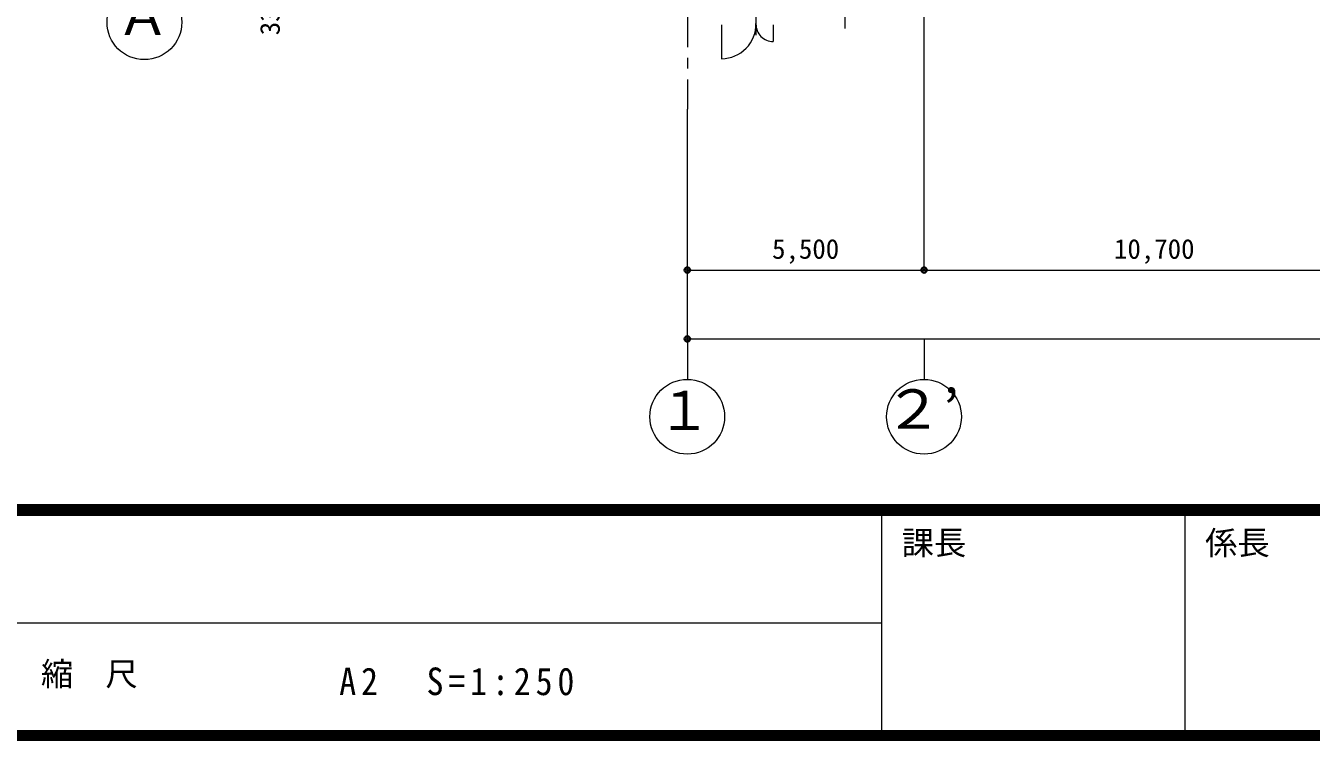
# Model space of a CAD drawing. Units: millimetres at full size, sheet at 1:250. Extents: x -229651 to 230101, y -162607 to 48650.
# Drawn here: x -157556 to -127690, y -162582 to -145978 of the extents above; entities that cross this region are included whole.
import ezdxf
from ezdxf.enums import TextEntityAlignment as Align

# ---------------------------------------------------------------- set-up
doc = ezdxf.new("R2010")
doc.units = ezdxf.units.MM
doc.header["$LTSCALE"] = 250
doc.header["$PDMODE"] = 32
doc.header["$PDSIZE"] = 125
doc.linetypes.add('CHAIN2', pattern=[12, 9, -1, 1, -1])
for name, color, linetype, lineweight in [('1-1', 4, 'Continuous', 18), ('1-3', 3, 'Continuous', 35), ('2-0', 5, 'Continuous', 9), ('2-1', 4, 'Continuous', 18), ('A-0', 5, 'Continuous', 9), ('E-0', 4, 'Continuous', 18), ('E-7', 4, 'Continuous', 18), ('E-D', 4, 'Continuous', 25)]:
    doc.layers.add(name, color=color, linetype=linetype, lineweight=lineweight)
doc.styles.add('ＭＳ ゴシック', font='')
doc.styles.get('ＭＳ ゴシック').set_extended_font_data('MS Gothic')

msp = doc.modelspace()

# ---------------------------------------------------------------- linework, layer by layer
at = {"layer": '1-1'}
for p, q in [((-140590.2, -145596.4), (-140590.2, -146196.4)), ((-138527.7, -145742), (-138527.7, -146045.5)), ((-141390.2, -145955.8), (-141390.2, -146744.1)), ((-140190.2, -145955.8), (-140190.2, -146344.1)), ((-142185.2, -153256.3), (-142185.2, -154195.6)), ((-136685.2, -153256.3), (-136685.2, -154195.6))]:
    msp.add_line(p, q, dxfattribs=at)
for centre in [(-154798.1, -145897.7), (-142187.1, -155063.9), (-136687.1, -155063.9)]:
    msp.add_circle(centre, 868.4, dxfattribs=at)
for centre, radius, start, end in [((-141390.5, -145944.1), 800, 270.02192, 1.27303), ((-140190.7, -145944.1), 400, 179.36341, 270.08042)]:
    msp.add_arc(centre, radius, start, end, dxfattribs=at)
at = {"layer": '1-3'}
for p in [(-142185.2, -151656.3), (-136685.2, -151656.3), (-142185.2, -153256.3)]:
    msp.add_point(p, dxfattribs=at)
at = {"layer": '2-0', "color": 4, "lineweight": 18}
for p, q in [((-136685.2, -151656.3), (-136685.2, -147915.3)), ((-142185.2, -153256.3), (-142185.2, -151656.3)), ((-136685.2, -151656.3), (-125985.2, -151656.3)), ((-142185.2, -153256.3), (-107985.2, -153256.3))]:
    msp.add_line(p, q, dxfattribs=at)
at = {"layer": '2-1'}
for p, q in [((-142185.2, -151656.3), (-142185.2, -147915.3)), ((-136685.2, -151656.3), (-136685.2, -147915.3)), ((-142185.2, -151656.3), (-136685.2, -151656.3))]:
    msp.add_line(p, q, dxfattribs=at)
at = {"layer": 'A-0'}
for p, q in [((-229400.9, -157101.2), (-91249.1, -157101.2)), ((-229400.9, -157126.2), (-91249.1, -157126.2)), ((-229400.9, -157151.3), (-91249.1, -157151.3)), ((-229400.9, -157176.3), (-91249.1, -157176.3)), ((-229400.9, -157201.3), (-91249.1, -157201.3)), ((-229400.9, -157226.3), (-91249.1, -157226.3)), ((-229400.9, -157251.4), (-91249.1, -157251.4)), ((-229400.9, -157276.4), (-91249.1, -157276.4)), ((-229400.9, -157301.4), (-91249.1, -157301.4)), ((-229400.9, -157326.4), (-91249.1, -157326.4)), ((-229400.9, -157351.5), (-91249.1, -157351.5)), ((-137676.9, -157351.5), (-137676.9, -162357)), ((-130626.9, -157351.5), (-130626.9, -162357)), ((-189278.5, -159854.2), (-137676.9, -159854.2)), ((-229501, -162457.1), (-91149, -162457.1)), ((-229476, -162432.1), (-91174, -162432.1)), ((-229450.9, -162407), (-91199, -162407)), ((-229425.9, -162382), (-91224.1, -162382)), ((-229400.9, -162357), (-91249.1, -162357)), ((-229626.1, -162582.2), (-91023.9, -162582.2)), ((-229601.1, -162557.2), (-91048.9, -162557.2)), ((-229576.1, -162532.2), (-91073.9, -162532.2)), ((-229551, -162507.1), (-91098.9, -162507.1)), ((-229526, -162482.1), (-91124, -162482.1))]:
    msp.add_line(p, q, dxfattribs=at)
at = {"layer": 'E-0', "color": 5, "linetype": 'CHAIN2', "lineweight": 9}
for p, q in [((-142185.2, -114225.8), (-142185.2, -147915.3)), ((-136685.2, -147915.3), (-136685.2, -121206.5))]:
    msp.add_line(p, q, dxfattribs=at)

# ---------------------------------------------------------------- texts
at = {"layer": '2-0', "color": 4, "style": 'ＭＳ ゴシック'}
msp.add_text('10,700', height=458.2, dxfattribs=at).set_placement((-132272.7, -151531.3), align=Align.BOTTOM_LEFT)
at = {"layer": '2-1', "style": 'ＭＳ ゴシック'}
msp.add_text('5,500', height=458.2, dxfattribs=at).set_placement((-140216.4, -151531.3), align=Align.BOTTOM_LEFT)
at = {"layer": 'A-0', "color": 7, "style": 'ＭＳ ゴシック'}
for s, p in [('課長', (-137205.8, -158432.9)), ('係長', (-130155.8, -158432.9)), ('縮\u3000尺', (-157202.4, -161480.6))]:
    msp.add_text(s, height=549.9, dxfattribs=at).set_placement(p, align=Align.BOTTOM_LEFT)
at = {"layer": 'A-0', "color": 7, "insert": (-150271.8, -161543.1), "char_height": 641.5, "attachment_point": 7, "style": 'ＭＳ ゴシック'}
msp.add_mtext('\\T1.29;\\W0.9;A2\u3000S=1:250', dxfattribs=at)
at = {"layer": 'E-7', "style": 'ＭＳ ゴシック'}
msp.add_text('330', height=458.2, rotation=90, dxfattribs=at).set_placement((-151515.5, -146199.5), align=Align.BOTTOM_LEFT)
at = {"layer": 'E-D', "color": 3, "style": 'ＭＳ ゴシック'}
for s, p in [('Ａ', (-155457.6, -146471.2)), ('１', (-142883.9, -155650.9))]:
    msp.add_text(s, height=916.4, dxfattribs=at).set_placement(p, align=Align.BOTTOM_LEFT)
at = {"layer": 'E-D', "color": 3, "style": 'ＭＳ ゴシック', "width": 1.1}
msp.add_text('２’', height=916.4, dxfattribs=at).set_placement((-137625, -155619.5), align=Align.BOTTOM_LEFT)

doc.saveas('drawing.dxf')
